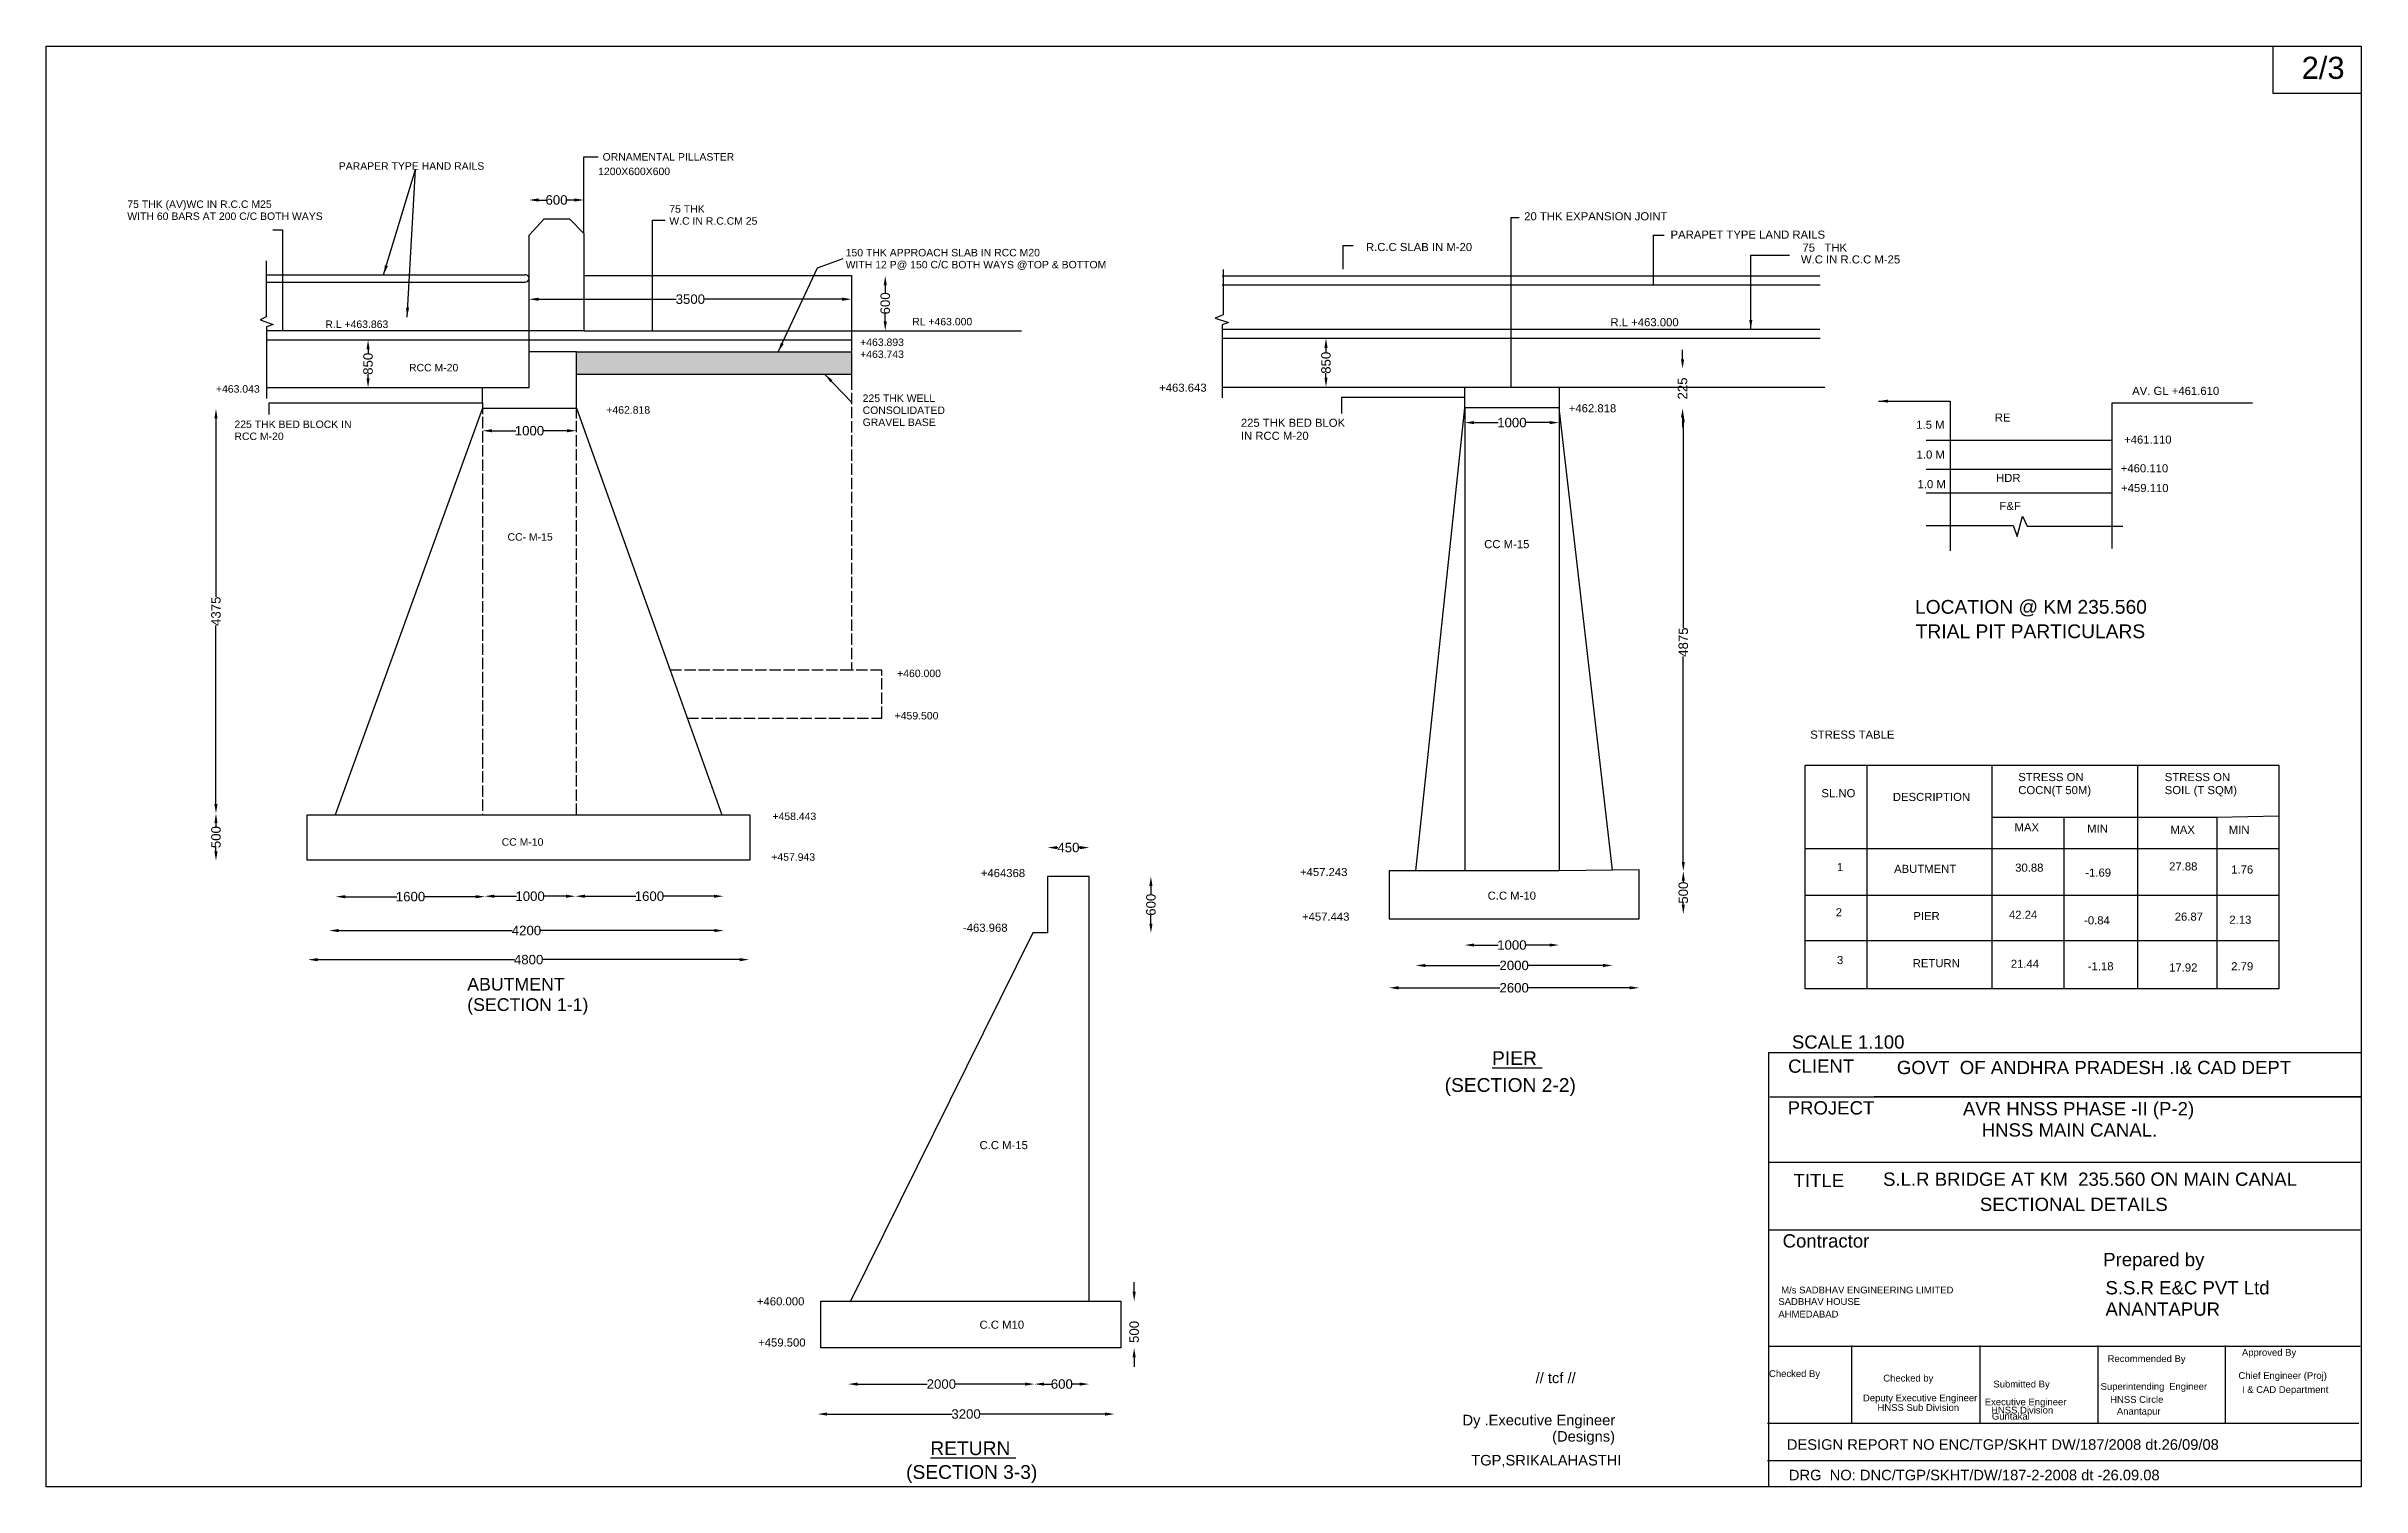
# Model space of a CAD drawing. Header units: inches. Extents: x 59801 to 96569, y -19298 to 3569.
import ezdxf

# ---------------------------------------------------------------- set-up
doc = ezdxf.new("R2010")
doc.units = ezdxf.units.IN
doc.header["$MEASUREMENT"] = 0
doc.linetypes.add('ACAD_ISO02W100', pattern=[15, 12, -3])
for name, color, linetype in [('DIMENSION', 7, 'Continuous'), ('DRAWING', 2, 'Continuous'), ('TEXT', 1, 'Continuous')]:
    doc.layers.add(name, color=color, linetype=linetype)
doc.styles.get("Standard").update_dxf_attribs({"font": 'arial.ttf'})
doc.dimstyles.get("Standard").update_dxf_attribs({"dimtxt": 150, "dimasz": 150, "dimexe": 0.18, "dimexo": 0.0625, "dimgap": 0.09, "dimtad": 0, "dimdec": 0, "dimzin": 0, "dimdsep": 46, "dimtxsty": 'Standard', "dimcen": 0.09, "dimse1": 1, "dimse2": 1, "dimadec": 0, "dimazin": 0, "dimtfac": 1, "dimtdec": 0, "dimtofl": 0, "dimtmove": 0, "dimatfit": 3, "dimfxl": 0, "dimtolj": 1, "dimtzin": 0, "dimarcsym": 0})

# ---------------------------------------------------------------- blocks, each defined once
blk = doc.blocks.new('*D1')
at = {"layer": 'Defpoints', "color": 0, "transparency": 16777216}
for p in [(64398, -9916), (66770, -9916), (66770, -9931)]:
    blk.add_point(p, dxfattribs=at)
at = {"layer": 'DIMENSION', "color": 0, "lineweight": -2, "transparency": 16777216}
for p, q in [((64548, -9931), (65367, -9931)), ((66620, -9931), (65801, -9931))]:
    blk.add_line(p, q, dxfattribs=at)
at = {"layer": 'DIMENSION', "color": 0, "transparency": 16777216}
for points in [[(64548, -9906), (64548, -9956), (64398, -9931)], [(66620, -9906), (66620, -9956), (66770, -9931)]]:
    blk.add_solid(points, dxfattribs=at)
at = {"layer": 'DIMENSION', "color": 0, "transparency": 16777216, "insert": (65584, -9931), "char_height": 150, "attachment_point": 5}
blk.add_mtext('\\A1;1600', dxfattribs=at)
blk = doc.blocks.new('*D2')
at = {"layer": 'Defpoints', "color": 0, "transparency": 16777216}
for p in [(68203, -9924), (66763, -9933), (68203, -9933)]:
    blk.add_point(p, dxfattribs=at)
at = {"layer": 'DIMENSION', "color": 0, "lineweight": -2, "transparency": 16777216}
for p, q in [((66913, -9924), (67266, -9924)), ((68053, -9924), (67700, -9924))]:
    blk.add_line(p, q, dxfattribs=at)
at = {"layer": 'DIMENSION', "color": 0, "transparency": 16777216}
for points in [[(66913, -9899), (66913, -9949), (66763, -9924)], [(68053, -9899), (68053, -9949), (68203, -9924)]]:
    blk.add_solid(points, dxfattribs=at)
at = {"layer": 'DIMENSION', "color": 0, "transparency": 16777216, "insert": (67483, -9924), "char_height": 150, "attachment_point": 5}
blk.add_mtext('\\A1;1000', dxfattribs=at)
blk = doc.blocks.new('*D3')
at = {"layer": 'Defpoints', "color": 0, "transparency": 16777216}
for p in [(70553, -9924), (68203, -9933), (70553, -9933)]:
    blk.add_point(p, dxfattribs=at)
at = {"layer": 'DIMENSION', "color": 0, "lineweight": -2, "transparency": 16777216}
for p, q in [((68353, -9924), (69161, -9924)), ((70403, -9924), (69595, -9924))]:
    blk.add_line(p, q, dxfattribs=at)
at = {"layer": 'DIMENSION', "color": 0, "transparency": 16777216}
for points in [[(68353, -9899), (68353, -9949), (68203, -9924)], [(70403, -9899), (70403, -9949), (70553, -9924)]]:
    blk.add_solid(points, dxfattribs=at)
at = {"layer": 'DIMENSION', "color": 0, "transparency": 16777216, "insert": (69378, -9924), "char_height": 150, "attachment_point": 5}
blk.add_mtext('\\A1;1600', dxfattribs=at)
blk = doc.blocks.new('*D4')
at = {"layer": 'Defpoints', "color": 0, "transparency": 16777216}
for p in [(64292, -10469), (64292, -10499), (70560, -10499)]:
    blk.add_point(p, dxfattribs=at)
at = {"layer": 'DIMENSION', "color": 0, "lineweight": -2, "transparency": 16777216}
for p, q in [((64442, -10469), (67199, -10469)), ((70410, -10469), (67653, -10469))]:
    blk.add_line(p, q, dxfattribs=at)
at = {"layer": 'DIMENSION', "color": 0, "transparency": 16777216}
for points in [[(64442, -10444), (64442, -10494), (64292, -10469)], [(70410, -10444), (70410, -10494), (70560, -10469)]]:
    blk.add_solid(points, dxfattribs=at)
at = {"layer": 'DIMENSION', "color": 0, "transparency": 16777216, "insert": (67426, -10469), "char_height": 150, "attachment_point": 5}
blk.add_mtext('\\A1;4200', dxfattribs=at)
blk = doc.blocks.new('*D5')
at = {"layer": 'Defpoints', "color": 0, "transparency": 16777216}
for p in [(63958, -10991), (70962, -10931), (70962, -10991)]:
    blk.add_point(p, dxfattribs=at)
at = {"layer": 'DIMENSION', "color": 0, "lineweight": -2, "transparency": 16777216}
for p, q in [((64108, -10931), (67233, -10931)), ((70812, -10931), (67687, -10931))]:
    blk.add_line(p, q, dxfattribs=at)
at = {"layer": 'DIMENSION', "color": 0, "transparency": 16777216}
for points in [[(64108, -10906), (64108, -10956), (63958, -10931)], [(70812, -10906), (70812, -10956), (70962, -10931)]]:
    blk.add_solid(points, dxfattribs=at)
at = {"layer": 'DIMENSION', "color": 0, "transparency": 16777216, "insert": (67460, -10931), "char_height": 150, "attachment_point": 5}
blk.add_mtext('\\A1;4800', dxfattribs=at)
blk = doc.blocks.new('*D6')
at = {"layer": 'Defpoints', "color": 0, "transparency": 16777216}
for p in [(62495, -8612), (62548, -8612), (62548, -9360)]:
    blk.add_point(p, dxfattribs=at)
at = {"layer": 'DIMENSION', "color": 0, "lineweight": -2, "transparency": 16777216}
for p, q in [((62495, -8762), (62495, -8820)), ((62495, -9210), (62495, -9151))]:
    blk.add_line(p, q, dxfattribs=at)
at = {"layer": 'DIMENSION', "color": 0, "transparency": 16777216}
for points in [[(62470, -8762), (62520, -8762), (62495, -8612)], [(62470, -9210), (62520, -9210), (62495, -9360)]]:
    blk.add_solid(points, dxfattribs=at)
at = {"layer": 'DIMENSION', "color": 0, "transparency": 16777216, "insert": (62495, -8986), "char_height": 150, "attachment_point": 5, "rotation": 90}
blk.add_mtext('\\A1;500', dxfattribs=at)
blk = doc.blocks.new('*D7')
at = {"layer": 'Defpoints', "color": 0, "transparency": 16777216}
for p in [(62495, -2188), (62495, -2188), (62495, -8612)]:
    blk.add_point(p, dxfattribs=at)
at = {"layer": 'DIMENSION', "color": 0, "lineweight": -2, "transparency": 16777216}
for p, q in [((62495, -2338), (62495, -5173)), ((62495, -8462), (62495, -5628))]:
    blk.add_line(p, q, dxfattribs=at)
at = {"layer": 'DIMENSION', "color": 0, "transparency": 16777216}
for points in [[(62470, -2338), (62520, -2338), (62495, -2188)], [(62470, -8462), (62520, -8462), (62495, -8612)]]:
    blk.add_solid(points, dxfattribs=at)
at = {"layer": 'DIMENSION', "color": 0, "transparency": 16777216, "insert": (62495, -5400), "char_height": 150, "attachment_point": 5, "rotation": 90}
blk.add_mtext('\\A1;4375', dxfattribs=at)
blk = doc.blocks.new('*D8')
at = {"layer": 'Defpoints', "color": 0, "transparency": 16777216}
for p in [(65014, -1092), (64910, -1850), (65014, -1850)]:
    blk.add_point(p, dxfattribs=at)
at = {"layer": 'DIMENSION', "color": 0, "lineweight": -2, "transparency": 16777216}
for p, q in [((64910, -1242), (64910, -1306)), ((64910, -1700), (64910, -1637))]:
    blk.add_line(p, q, dxfattribs=at)
at = {"layer": 'DIMENSION', "color": 0, "transparency": 16777216}
for points in [[(64885, -1242), (64935, -1242), (64910, -1092)], [(64885, -1700), (64935, -1700), (64910, -1850)]]:
    blk.add_solid(points, dxfattribs=at)
at = {"layer": 'DIMENSION', "color": 0, "transparency": 16777216, "insert": (64910, -1471), "char_height": 150, "attachment_point": 5, "rotation": 90}
blk.add_mtext('\\A1;850', dxfattribs=at)
blk = doc.blocks.new('*D9')
at = {"layer": 'Defpoints', "color": 0, "transparency": 16777216}
for p in [(67467, -446), (72588, -446), (72588, -446)]:
    blk.add_point(p, dxfattribs=at)
at = {"layer": 'DIMENSION', "color": 0, "lineweight": -2, "transparency": 16777216}
for p, q in [((67617, -446), (69804, -446)), ((72438, -446), (70251, -446))]:
    blk.add_line(p, q, dxfattribs=at)
at = {"layer": 'DIMENSION', "color": 0, "transparency": 16777216}
for points in [[(67617, -421), (67617, -471), (67467, -446)], [(72438, -421), (72438, -471), (72588, -446)]]:
    blk.add_solid(points, dxfattribs=at)
at = {"layer": 'DIMENSION', "color": 0, "transparency": 16777216, "insert": (70028, -446), "char_height": 150, "attachment_point": 5}
blk.add_mtext('\\A1;3500', dxfattribs=at)
blk = doc.blocks.new('*D10')
at = {"layer": 'Defpoints', "color": 0, "transparency": 16777216}
for p in [(66728, -2478), (68218, -2478), (68218, -2534)]:
    blk.add_point(p, dxfattribs=at)
at = {"layer": 'DIMENSION', "color": 0, "lineweight": -2, "transparency": 16777216}
for p, q in [((66878, -2534), (67256, -2534)), ((68068, -2534), (67689, -2534))]:
    blk.add_line(p, q, dxfattribs=at)
at = {"layer": 'DIMENSION', "color": 0, "transparency": 16777216}
for points in [[(66878, -2509), (66878, -2559), (66728, -2534)], [(68068, -2509), (68068, -2559), (68218, -2534)]]:
    blk.add_solid(points, dxfattribs=at)
at = {"layer": 'DIMENSION', "color": 0, "transparency": 16777216, "insert": (67473, -2534), "char_height": 150, "attachment_point": 5}
blk.add_mtext('\\A1;1000', dxfattribs=at)
blk = doc.blocks.new('*D11')
at = {"layer": 'Defpoints', "color": 0, "transparency": 16777216}
for p in [(68338, 1129), (67467, 573), (68338, 596)]:
    blk.add_point(p, dxfattribs=at)
at = {"layer": 'DIMENSION', "color": 0, "lineweight": -2, "transparency": 16777216}
for p, q in [((67617, 1129), (67737, 1129)), ((68188, 1129), (68069, 1129))]:
    blk.add_line(p, q, dxfattribs=at)
at = {"layer": 'DIMENSION', "color": 0, "transparency": 16777216}
for points in [[(67617, 1154), (67617, 1104), (67467, 1129)], [(68188, 1154), (68188, 1104), (68338, 1129)]]:
    blk.add_solid(points, dxfattribs=at)
at = {"layer": 'DIMENSION', "color": 0, "transparency": 16777216, "insert": (67903, 1129), "char_height": 150, "attachment_point": 5}
blk.add_mtext('\\A1;600', dxfattribs=at)
blk = doc.blocks.new('*D12')
at = {"layer": 'Defpoints', "color": 0, "transparency": 16777216}
for p in [(72931, -76), (73123, -76), (72931, -948)]:
    blk.add_point(p, dxfattribs=at)
at = {"layer": 'DIMENSION', "color": 0, "lineweight": -2, "transparency": 16777216}
for p, q in [((73123, -226), (73123, -346)), ((73123, -798), (73123, -678))]:
    blk.add_line(p, q, dxfattribs=at)
at = {"layer": 'DIMENSION', "color": 0, "transparency": 16777216}
for points in [[(73098, -226), (73148, -226), (73123, -76)], [(73098, -798), (73148, -798), (73123, -948)]]:
    blk.add_solid(points, dxfattribs=at)
at = {"layer": 'DIMENSION', "color": 0, "transparency": 16777216, "insert": (73123, -512), "char_height": 150, "attachment_point": 5, "rotation": 90}
blk.add_mtext('\\A1;600', dxfattribs=at)
blk = doc.blocks.new('*D13')
at = {"layer": 'Defpoints', "color": 0, "transparency": 16777216}
for p in [(82324, -2473), (83824, -2405), (83824, -2473)]:
    blk.add_point(p, dxfattribs=at)
at = {"layer": 'DIMENSION', "color": 0, "lineweight": -2, "transparency": 16777216}
for p, q in [((82474, -2405), (82858, -2405)), ((83674, -2405), (83291, -2405))]:
    blk.add_line(p, q, dxfattribs=at)
at = {"layer": 'DIMENSION', "color": 0, "transparency": 16777216}
for points in [[(82474, -2380), (82474, -2430), (82324, -2405)], [(83674, -2380), (83674, -2430), (83824, -2405)]]:
    blk.add_solid(points, dxfattribs=at)
at = {"layer": 'DIMENSION', "color": 0, "transparency": 16777216, "insert": (83074, -2405), "char_height": 150, "attachment_point": 5}
blk.add_mtext('\\A1;1000', dxfattribs=at)
blk = doc.blocks.new('*D14')
at = {"layer": 'Defpoints', "color": 0, "transparency": 16777216}
for p in [(80246, -1069), (80122, -1841), (80246, -1841)]:
    blk.add_point(p, dxfattribs=at)
at = {"layer": 'DIMENSION', "color": 0, "lineweight": -2, "transparency": 16777216}
for p, q in [((80122, -1219), (80122, -1289)), ((80122, -1691), (80122, -1621))]:
    blk.add_line(p, q, dxfattribs=at)
at = {"layer": 'DIMENSION', "color": 0, "transparency": 16777216}
for points in [[(80097, -1219), (80147, -1219), (80122, -1069)], [(80097, -1691), (80147, -1691), (80122, -1841)]]:
    blk.add_solid(points, dxfattribs=at)
at = {"layer": 'DIMENSION', "color": 0, "transparency": 16777216, "insert": (80122, -1455), "char_height": 150, "attachment_point": 5, "rotation": 90}
blk.add_mtext('\\A1;850', dxfattribs=at)
blk = doc.blocks.new('*D15')
at = {"layer": 'Defpoints', "color": 0, "transparency": 16777216}
for p in [(85773, -1548), (85773, -2178), (85784, -2178)]:
    blk.add_point(p, dxfattribs=at)
at = {"layer": 'DIMENSION', "color": 0, "lineweight": -2, "transparency": 16777216}
for p, q in [((85784, -1398), (85784, -1248)), ((85784, -2328), (85784, -2478))]:
    blk.add_line(p, q, dxfattribs=at)
at = {"layer": 'DIMENSION', "color": 0, "transparency": 16777216}
for points in [[(85759, -1398), (85809, -1398), (85784, -1548)], [(85759, -2328), (85809, -2328), (85784, -2178)]]:
    blk.add_solid(points, dxfattribs=at)
at = {"layer": 'DIMENSION', "color": 0, "transparency": 16777216, "insert": (85784, -1863), "char_height": 150, "attachment_point": 5, "rotation": 90}
blk.add_mtext('\\A1;225', dxfattribs=at)
blk = doc.blocks.new('*D16')
at = {"layer": 'Defpoints', "color": 0, "transparency": 16777216}
for p in [(85796, -2253), (85796, -9528), (85796, -9528)]:
    blk.add_point(p, dxfattribs=at)
at = {"layer": 'DIMENSION', "color": 0, "lineweight": -2, "transparency": 16777216}
for p, q in [((85796, -2403), (85796, -5663)), ((85796, -9378), (85796, -6118))]:
    blk.add_line(p, q, dxfattribs=at)
at = {"layer": 'DIMENSION', "color": 0, "transparency": 16777216}
for points in [[(85771, -2403), (85821, -2403), (85796, -2253)], [(85771, -9378), (85821, -9378), (85796, -9528)]]:
    blk.add_solid(points, dxfattribs=at)
at = {"layer": 'DIMENSION', "color": 0, "transparency": 16777216, "insert": (85796, -5890), "char_height": 150, "attachment_point": 5, "rotation": 90}
blk.add_mtext('\\A1;4875', dxfattribs=at)
blk = doc.blocks.new('*D17')
at = {"layer": 'Defpoints', "color": 0, "transparency": 16777216}
for p in [(85796, -9528), (85796, -10208), (85796, -10208)]:
    blk.add_point(p, dxfattribs=at)
at = {"layer": 'DIMENSION', "color": 0, "lineweight": -2, "transparency": 16777216}
for p, q in [((85796, -9678), (85796, -9702)), ((85796, -10058), (85796, -10034))]:
    blk.add_line(p, q, dxfattribs=at)
at = {"layer": 'DIMENSION', "color": 0, "transparency": 16777216}
for points in [[(85771, -9678), (85821, -9678), (85796, -9528)], [(85771, -10058), (85821, -10058), (85796, -10208)]]:
    blk.add_solid(points, dxfattribs=at)
at = {"layer": 'DIMENSION', "color": 0, "transparency": 16777216, "insert": (85796, -9868), "char_height": 150, "attachment_point": 5, "rotation": 90}
blk.add_mtext('\\A1;500', dxfattribs=at)
blk = doc.blocks.new('*D18')
at = {"layer": 'Defpoints', "color": 0, "transparency": 16777216}
for p in [(82324, -9523), (83824, -9523), (83824, -10699)]:
    blk.add_point(p, dxfattribs=at)
at = {"layer": 'DIMENSION', "color": 0, "lineweight": -2, "transparency": 16777216}
for p, q in [((82474, -10699), (82858, -10699)), ((83674, -10699), (83291, -10699))]:
    blk.add_line(p, q, dxfattribs=at)
at = {"layer": 'DIMENSION', "color": 0, "transparency": 16777216}
for points in [[(82474, -10674), (82474, -10724), (82324, -10699)], [(83674, -10674), (83674, -10724), (83824, -10699)]]:
    blk.add_solid(points, dxfattribs=at)
at = {"layer": 'DIMENSION', "color": 0, "transparency": 16777216, "insert": (83074, -10699), "char_height": 150, "attachment_point": 5}
blk.add_mtext('\\A1;1000', dxfattribs=at)
blk = doc.blocks.new('*D19')
at = {"layer": 'Defpoints', "color": 0, "transparency": 16777216}
for p in [(81548, -9523), (84672, -9511), (84672, -11023)]:
    blk.add_point(p, dxfattribs=at)
at = {"layer": 'DIMENSION', "color": 0, "lineweight": -2, "transparency": 16777216}
for p, q in [((81698, -11023), (82885, -11023)), ((84522, -11023), (83335, -11023))]:
    blk.add_line(p, q, dxfattribs=at)
at = {"layer": 'DIMENSION', "color": 0, "transparency": 16777216}
for points in [[(81698, -10998), (81698, -11048), (81548, -11023)], [(84522, -10998), (84522, -11048), (84672, -11023)]]:
    blk.add_solid(points, dxfattribs=at)
at = {"layer": 'DIMENSION', "color": 0, "transparency": 16777216, "insert": (83110, -11023), "char_height": 150, "attachment_point": 5}
blk.add_mtext('\\A1;2000', dxfattribs=at)
blk = doc.blocks.new('*D20')
at = {"layer": 'Defpoints', "color": 0, "transparency": 16777216}
for p in [(81124, -10281), (85096, -10281), (81124, -11378)]:
    blk.add_point(p, dxfattribs=at)
at = {"layer": 'DIMENSION', "color": 0, "lineweight": -2, "transparency": 16777216}
for p, q in [((81274, -11378), (82885, -11378)), ((84946, -11378), (83335, -11378))]:
    blk.add_line(p, q, dxfattribs=at)
at = {"layer": 'DIMENSION', "color": 0, "transparency": 16777216}
for points in [[(81274, -11353), (81274, -11403), (81124, -11378)], [(84946, -11353), (84946, -11403), (85096, -11378)]]:
    blk.add_solid(points, dxfattribs=at)
at = {"layer": 'DIMENSION', "color": 0, "transparency": 16777216, "insert": (83110, -11378), "char_height": 150, "attachment_point": 5}
blk.add_mtext('\\A1;2600', dxfattribs=at)
blk = doc.blocks.new('*D21')
at = {"layer": 'Defpoints', "color": 0, "transparency": 16777216}
for p in [(76362, -9152), (75702, -9612), (76362, -9612)]:
    blk.add_point(p, dxfattribs=at)
at = {"layer": 'DIMENSION', "color": 0, "lineweight": -2, "transparency": 16777216}
for p, q in [((75852, -9152), (75864, -9152)), ((76212, -9152), (76201, -9152))]:
    blk.add_line(p, q, dxfattribs=at)
at = {"layer": 'DIMENSION', "color": 0, "transparency": 16777216}
for points in [[(75852, -9127), (75852, -9177), (75702, -9152)], [(76212, -9127), (76212, -9177), (76362, -9152)]]:
    blk.add_solid(points, dxfattribs=at)
at = {"layer": 'DIMENSION', "color": 0, "transparency": 16777216, "insert": (76032, -9152), "char_height": 150, "attachment_point": 5}
blk.add_mtext('\\A1;450', dxfattribs=at)
blk = doc.blocks.new('*D22')
at = {"layer": 'Defpoints', "color": 0, "transparency": 16777216}
for p in [(76862, -16352), (76747, -17095), (77076, -17095)]:
    blk.add_point(p, dxfattribs=at)
at = {"layer": 'DIMENSION', "color": 0, "lineweight": -2, "transparency": 16777216}
for p, q in [((77076, -16202), (77076, -16052)), ((77076, -17245), (77076, -17395))]:
    blk.add_line(p, q, dxfattribs=at)
at = {"layer": 'DIMENSION', "color": 0, "transparency": 16777216}
for points in [[(77051, -16202), (77101, -16202), (77076, -16352)], [(77051, -17245), (77101, -17245), (77076, -17095)]]:
    blk.add_solid(points, dxfattribs=at)
at = {"layer": 'DIMENSION', "color": 0, "transparency": 16777216, "insert": (77076, -16841), "char_height": 150, "attachment_point": 5, "rotation": 90}
blk.add_mtext('\\A1;500', dxfattribs=at)
blk = doc.blocks.new('*D23')
at = {"layer": 'Defpoints', "color": 0, "transparency": 16777216}
for p in [(75492, -17601), (76362, -17601), (75492, -17669)]:
    blk.add_point(p, dxfattribs=at)
at = {"layer": 'DIMENSION', "color": 0, "lineweight": -2, "transparency": 16777216}
for p, q in [((75642, -17669), (75761, -17669)), ((76212, -17669), (76093, -17669))]:
    blk.add_line(p, q, dxfattribs=at)
at = {"layer": 'DIMENSION', "color": 0, "transparency": 16777216}
for points in [[(75642, -17644), (75642, -17694), (75492, -17669)], [(76212, -17644), (76212, -17694), (76362, -17669)]]:
    blk.add_solid(points, dxfattribs=at)
at = {"layer": 'DIMENSION', "color": 0, "transparency": 16777216, "insert": (75927, -17669), "char_height": 150, "attachment_point": 5}
blk.add_mtext('\\A1;600', dxfattribs=at)
blk = doc.blocks.new('*D24')
at = {"layer": 'Defpoints', "color": 0, "transparency": 16777216}
for p in [(72536, -17669), (72536, -17669), (75492, -17669)]:
    blk.add_point(p, dxfattribs=at)
at = {"layer": 'DIMENSION', "color": 0, "lineweight": -2, "transparency": 16777216}
for p, q in [((72686, -17669), (73789, -17669)), ((75342, -17669), (74239, -17669))]:
    blk.add_line(p, q, dxfattribs=at)
at = {"layer": 'DIMENSION', "color": 0, "transparency": 16777216}
for points in [[(72686, -17644), (72686, -17694), (72536, -17669)], [(75342, -17644), (75342, -17694), (75492, -17669)]]:
    blk.add_solid(points, dxfattribs=at)
at = {"layer": 'DIMENSION', "color": 0, "transparency": 16777216, "insert": (74014, -17669), "char_height": 150, "attachment_point": 5}
blk.add_mtext('\\A1;2000', dxfattribs=at)
blk = doc.blocks.new('*D25')
at = {"layer": 'Defpoints', "color": 0, "transparency": 16777216}
for p in [(72050, -18119), (76763, -18119), (76763, -18145)]:
    blk.add_point(p, dxfattribs=at)
at = {"layer": 'DIMENSION', "color": 0, "lineweight": -2, "transparency": 16777216}
for p, q in [((72200, -18145), (74183, -18145)), ((76613, -18145), (74630, -18145))]:
    blk.add_line(p, q, dxfattribs=at)
at = {"layer": 'DIMENSION', "color": 0, "transparency": 16777216}
for points in [[(72200, -18120), (72200, -18170), (72050, -18145)], [(76613, -18120), (76613, -18170), (76763, -18145)]]:
    blk.add_solid(points, dxfattribs=at)
at = {"layer": 'DIMENSION', "color": 0, "transparency": 16777216, "insert": (74406, -18145), "char_height": 150, "attachment_point": 5}
blk.add_mtext('\\A1;3200', dxfattribs=at)
blk = doc.blocks.new('*D27')
at = {"layer": 'Defpoints', "color": 0, "transparency": 16777216}
for p in [(75702, -9612), (75702, -10507), (77342, -10507)]:
    blk.add_point(p, dxfattribs=at)
at = {"layer": 'TEXT', "color": 0, "lineweight": -2, "transparency": 16777216}
for p, q in [((77342, -9762), (77342, -9893)), ((77342, -10357), (77342, -10225))]:
    blk.add_line(p, q, dxfattribs=at)
at = {"layer": 'TEXT', "color": 0, "transparency": 16777216}
for points in [[(77317, -9762), (77367, -9762), (77342, -9612)], [(77317, -10357), (77367, -10357), (77342, -10507)]]:
    blk.add_solid(points, dxfattribs=at)
at = {"layer": 'TEXT', "color": 0, "transparency": 16777216, "insert": (77342, -10059), "char_height": 150, "attachment_point": 5, "rotation": 90}
blk.add_mtext('\\A1;600', dxfattribs=at)

msp = doc.modelspace()

# ---------------------------------------------------------------- hatches: boundary and pattern name
at = {"layer": 'DRAWING'}
h = msp.add_hatch(dxfattribs=at)
h.set_pattern_fill('DOTS', color=0, scale=500, style=0)
h.paths.add_polyline_path([(72587.9, -1638.6), (72587.9, -1281.6), (68217.9, -1281.6), (68217.9, -1638.6)])

# ---------------------------------------------------------------- linework, layer by layer
at = {"layer": 'DRAWING', "color": 0}
for points in [[(68338, 596.3), (68338, 1814.7), (68565.6, 1814.7)], [(63295.4, -1850), (67467.5, -1850), (67467.5, 572.8), (67706.9, 828.7), (68110.6, 828.7), (68338, 596.3), (68338, -947.7), (63295.4, -947.7)], [(69425.1, -947.7), (69425.1, 808.5), (69628.4, 808.5)], [(83189.7, 847), (83059.7, 847), (83059.7, -1840.6)], [(63397.7, 657.2), (63552.4, 657.2), (63552.4, -947.7)], [(80396.2, 28.8), (80396.2, 405.1), (80551.4, 405.1)], [(85323.7, -221), (85323.7, 568.9), (85493.8, 568.9)], [(63292, 165.6), (63292, -723.6), (63194.8, -772.3), (63401.6, -848.5), (63295.4, -883.7), (63295.4, -2024.5)], [(78488.8, 23.2), (78488.8, -693.5), (78362.7, -746.8), (78572.6, -813.3), (78471.5, -854.2), (78471.5, -2011.6)], [(63292, -57.4), (67407.2, -57.4)], [(63292, -173.1), (67407.2, -173.1)], [(68338, -68.5), (72587.9, -68.5), (72587.9, -1705.5)], [(78471.5, -75.5), (87965.5, -75.5)], [(87971.3, -221), (78471.5, -221)], [(63295.4, -1092.5), (72587.9, -1092.5)], [(68338, -947.7), (75286.9, -947.7)], [(78471.5, -923.7), (87965.5, -923.7)], [(87971.3, -1069.1), (78471.5, -1069.1)], [(68217.9, -2342.3), (68217.9, -1281.6), (67467.5, -1281.6)], [(68217.9, -1281.6), (72587.9, -1281.6)], [(72587.9, -1638.6), (68217.9, -1638.6)], [(63340.1, -2274.1), (63340.1, -2088.9), (66727.5, -2088.9), (66727.5, -1850)], [(66727.5, -2174.8), (64386.5, -8633.9)], [(66727.5, -2174.8), (68217.9, -2174.8), (69706.1, -6337), (70530.1, -8633.9)], [(78471.5, -1840.6), (88040.9, -1840.6)], [(82324.5, -2005.8), (80365.8, -2005.8), (80365.8, -2261.1)], [(83824.2, -1840.6), (83824.2, -9523.3), (81124.4, -9523.3), (81124.4, -10280.6), (85095.9, -10280.6), (85095.9, -9505.2), (83824.2, -9523.3)], [(81548, -9523.3), (82324.5, -2171)], [(83824.2, -2171), (82324.5, -2171), (82324.5, -1840.6)], [(82324.5, -2171), (82324.5, -9523.3)], [(84671.5, -9511.3), (83824.2, -2171)], [(92607, -4401.9), (92607, -2091.9), (94836.3, -2091.9)], [(89654.6, -2682.1), (92607, -2682.1)], [(89654.6, -3143.4), (92607, -3143.4)], [(89654.6, -3520.8), (92607, -3520.8)], [(89655.2, -4038.8), (91032.8, -4038.8), (91096.8, -4210.4), (91184.4, -3890.8), (91255.1, -4048.9), (92776.4, -4048.9)], [(70972.4, -8633.9), (70972.4, -9349.9), (63942.1, -9349.9), (63942.1, -8633.9)], [(63948.4, -8633.9), (70972.4, -8633.9)], [(76362.4, -16351.8), (76362.4, -9612.2), (75702, -9612.2), (75702, -10506.7), (75465.9, -10506.7), (72570.6, -16351.8)]]:
    msp.add_lwpolyline(points, dxfattribs=at)
at = {"layer": 'DRAWING', "color": 0, "linetype": 'ACAD_ISO02W100', "ltscale": 15}
for points in [[(72587.9, -1705.5), (72587.9, -6337), (69706.1, -6337)], [(66727.5, -2088.9), (66727.5, -8633.9)], [(68217.9, -8633.9), (68217.9, -2342.3)], [(69977.9, -7094.5), (73066.2, -7094.5), (73066.2, -6336), (72587.9, -6336)]]:
    msp.add_lwpolyline(points, dxfattribs=at)
at = {"layer": 'DRAWING', "color": 0}
msp.add_lwpolyline([(72100.8, -16351.8), (76861.9, -16351.8), (76861.9, -17094.8), (72100.8, -17094.8)], close=True, dxfattribs=at)
msp.add_arc((67409.6, -115.2), 57.9, 267.57275, 92.42725, dxfattribs=at)
at = {"layer": 'TEXT', "color": 0}
for points in [[(96559.1, -19297.7), (59800.7, -19297.7), (59800.7, 3568.9), (96559.1, 3568.9)], [(87733.3, -7845), (95251.3, -7845), (95251.3, -11394.8), (87733.3, -11394.8)], [(87153, -12405.5), (96559.1, -12405.5), (96559.1, -19297.7), (87153, -19297.7)]]:
    msp.add_lwpolyline(points, close=True, dxfattribs=at)
for points in [[(95156.8, 3568.9), (95156.8, 2826.3), (96559.1, 2826.3)], [(88710.2, -7845), (88710.2, -11394.8)], [(90694.9, -7845), (90694.9, -11394.8)], [(93007.1, -7845), (93007.1, -11394.8)], [(95251.3, -8653.6), (94266.5, -8674.5), (90694.9, -8674.5)], [(91839.9, -8674.5), (91839.9, -11394.8)], [(94266.5, -8674.5), (94266.5, -11394.8)], [(87733.3, -9166.5), (95251.3, -9166.5)], [(87733.3, -9906.6), (95251.3, -9906.6)], [(87733.3, -10627.6), (95251.3, -10627.6)], [(87172.4, -13110.1), (96558, -13110.1)], [(96558, -13110.1), (88828.2, -13110.1)], [(87159, -14148.4), (96544.6, -14148.4)], [(87159, -15218.8), (96544.6, -15218.8)], [(87159, -17066.5), (96544.6, -17066.5)], [(88466.3, -17054.4), (88466.3, -18289.7)], [(90505.3, -17054.4), (90505.3, -18289.7)], [(92376.5, -17054.4), (92376.5, -18289.7)], [(94402.6, -17054.4), (94402.6, -18289.7)], [(87130.8, -18289.7), (96524.8, -18289.7)], [(87130.6, -18880), (96568.8, -18880)]]:
    msp.add_lwpolyline(points, dxfattribs=at)

# ---------------------------------------------------------------- texts
for s, height, p in [('2/3', 350.87, (95615.5, 3052.1)), ('ORNAMENTAL PILLASTER', 118.621, (68634.8, 1754.7)), ('PARAPER TYPE HAND RAILS ', 118.621, (64444.9, 1609.2)), ('1200X600X600', 118.621, (68563.8, 1524.3)), ('75 THK (AV)WC IN R.C.C M25 ', 118.621, (61086.8, 1003.1)), ('WITH 60 BARS AT 200 C/C BOTH WAYS', 118.621, (61086.8, 812.5)), ('W.C IN R.C.CM 25', 118.621, (69693.7, 737)), ('75 THK ', 118.62, (69693.7, 927.5)), ('20 THK EXPANSION JOINT', 128.498, (83269.1, 806.4)), ('R.C.C SLAB IN M-20', 128.498, (80756.4, 318.3)), ('PARAPET TYPE LAND RAILS ', 128.498, (85593.7, 515.3)), ('                                          75   THK ', 128.498, (85593.7, 308.9)), ('WITH 12 P@ 150 C/C BOTH WAYS @TOP & BOTTOM', 118.621, (72494.6, 43.8)), ('150 THK APPROACH SLAB IN RCC M20', 118.621, (72494.6, 234.4)), ('W.C IN R.C.C M-25', 128.498, (87664.3, 121.7)), ('R.L +463.863', 118.621, (64231.8, -902.2)), ('+463.893', 118.62, (72724, -1188.6)), ('RL +463.000', 118.621, (73550.8, -861.3)), ('R.L +463.000', 128.498, (84639.4, -875.5)), ('+463.743', 118.62, (72724, -1379.2)), ('+463.043', 118.62, (62494.1, -1929.5)), ('RCC M-20', 118.62, (65560.5, -1591.3)), ('+463.643', 128.5, (77472.6, -1914.8)), ('AV. GL +461.610', 128.498, (92924.3, -1965.7)), ('+462.818', 118.62, (68693.5, -2263.1)), ('225 THK WELL ', 118.621, (72764, -2077.3)), ('CONSOLIDATED', 118.621, (72764, -2267.9)), ('+462.818', 128.5, (83977.6, -2241.4)), ('225 THK BED BLOCK IN ', 118.621, (62788, -2491.1)), ('RCC M-20 ', 118.62, (62788, -2681.6)), ('GRAVEL BASE', 118.621, (72764, -2458.4)), ('225 THK BED BLOK', 128.498, (78769.8, -2471.7)), ('IN RCC M-20', 128.498, (78769.8, -2678.2)), ('1.5 M', 128.5, (89495.9, -2502.6)), ('RE', 128.5, (90742.7, -2388.9)), ('1.0 M', 128.5, (89500.8, -2977)), ('+461.110', 128.5, (92796.5, -2739)), ('HDR', 128.5, (90762.5, -3347.7)), ('+460.110', 128.5, (92742.9, -3194.4)), ('1.0 M ', 128.5, (89515.7, -3446.5)), ('F&F', 128.5, (90816.9, -3792.5)), ('+459.110', 128.5, (92747.8, -3507.7)), ('CC- M-15', 118.62, (67124.5, -4279.1)), ('CC M-15', 128.5, (82634, -4398.5)), ('LOCATION @ KM 235.560', 218.334, (89475, -5439.3)), ('TRIAL PIT PARTICULARS', 218.334, (89486.9, -5827.2)), ('+460.000', 118.62, (73311.8, -6445.5)), ('+459.500', 118.62, (73271.9, -7117.2)), ('STRESS TABLE', 128.498, (87811.9, -7422.3)), ('STRESS ON ', 128.5, (91115.2, -8096.5)), ('STRESS ON ', 128.5, (93441.8, -8096.5)), ('SL.NO ', 128.5, (87989.9, -8352.6)), ('DESCRIPTION ', 128.498, (89123.7, -8411.7)), ('COCN(T 50M)', 128.498, (91115.2, -8303)), ('SOIL (T SQM)', 128.498, (93441.8, -8303)), ('+458.443', 118.62, (71331.9, -8714.9)), ('MAX', 128.5, (91056, -8894.2)), ('MIN', 128.5, (92209.5, -8913.9)), ('MAX', 128.5, (93530.6, -8933.6)), ('MIN', 128.5, (94457.3, -8933.6)), ('CC M-10', 118.62, (67031.9, -9121.9)), ('+457.943', 118.62, (71313.6, -9361.1)), ('+464368', 128.5, (74640.3, -9620.1)), ('+457.243', 128.5, (79708.7, -9603.7)), ('1', 128.5, (88236.4, -9524.4)), ('ABUTMENT ', 128.5, (89143.4, -9554)), ('30.88', 128.5, (91065.9, -9534.3)), ('-1.69', 128.5, (92179.9, -9613.1)), ('27.88', 128.5, (93510.9, -9514.6)), ('1.76', 128.5, (94496.7, -9563.8)), ('C.C M-10', 128.5, (82688.5, -9979.2)), ('+457.443', 128.5, (79741.1, -10312)), ('2', 128.5, (88216.7, -10243.3)), ('PIER', 128.5, (89449, -10302.4)), ('42.24', 128.5, (90967.3, -10282.7)), ('-0.84', 128.5, (92160.2, -10371.3)), ('26.87', 128.5, (93599.6, -10312.3)), ('2.13', 128.5, (94467.2, -10361.5)), ('-463.968', 128.5, (74357.1, -10488.3)), ('3', 128.5, (88236.4, -11001.6)), ('RETURN', 128.5, (89439.2, -11050.8)), ('21.44', 128.5, (90996.9, -11060.7)), ('-1.18', 128.5, (92219.3, -11100.1)), ('17.92', 128.5, (93510.9, -11119.8)), ('2.79', 128.5, (94496.7, -11100.1)), ('ABUTMENT ', 201.55, (66484.9, -11421.4)), ('(SECTION 1-1)', 201.551, (66484.9, -11745.2)), ('SCALE 1.100', 211.171, (87520.4, -12343.7)), ('%%UPIER ', 218.33, (82759.1, -12603.5)), ('(SECTION 2-2)', 218.334, (82006.1, -13030)), ('CLIENT ', 211.17, (87460.6, -12726.9)), ('GOVT  OF ANDHRA PRADESH .I& CAD DEPT', 211.171, (89187.1, -12748.6)), ('PROJECT', 211.17, (87453.2, -13389)), ('AVR HNSS PHASE -II (P-2)', 211.171, (90236.7, -13402.4)), ('HNSS MAIN CANAL.', 211.171, (90535.2, -13739.9)), ('C.C M-15', 128.5, (74620.1, -13939.2)), ('TITLE ', 211.17, (87545.7, -14542.6)), ('S.L.R BRIDGE AT KM  235.560 ON MAIN CANAL', 211.171, (88968.4, -14521.6)), ('SECTIONAL DETAILS', 211.171, (90505.4, -14921.2)), ('Contractor', 211.17, (87372.9, -15501)), ('Prepared by', 211.171, (92464.1, -15797.4)), ('M/s SADBHAV ENGINEERING LIMITED', 107.727, (87350.9, -16229.7)), ('S.S.R E&C PVT Ltd', 211.171, (92500, -16245)), ('+460.000', 128.5, (71084.8, -16419.7)), ('AHMEDABAD', 107.73, (87306, -16612.5)), ('SADBHAV HOUSE', 107.727, (87306, -16412)), ('ANANTAPUR', 211.17, (92500, -16584.3)), ('C.C M10', 128.5, (74619.9, -16790.3)), ('+459.500', 128.5, (71104.3, -17073.2)), ('Recommended By', 107.727, (92534.2, -17319.4)), ('Approved By', 107.727, (94667.5, -17219.4)), ('// tcf //', 167.05, (83451.2, -17654.1)), ('Checked By', 107.73, (87157.1, -17556.1)), ('Checked by', 107.73, (88971.8, -17629)), ('Submitted By', 107.727, (90720.4, -17722.8)), ('Superintending ', 107.727, (92422.8, -17759.6)), ('Engineer', 107.73, (93511.7, -17759.6)), ('Chief Engineer (Proj)', 107.727, (94611.3, -17587.5)), ('Deputy Executive Engineer', 107.727, (88649.3, -17942.3)), ('HNSS Sub Division', 107.727, (88879.7, -18095.5)), (' Executive Engineer', 107.727, (90541.4, -18006.1)), ('HNSS Circle', 107.727, (92574.7, -17967)), ('I & CAD Department', 107.727, (94667.5, -17809.9)), ('Dy .Executive Engineer', 167.048, (82289.5, -18323.8)), ('HNSS Division', 107.727, (90683.6, -18136)), ('Guntakal', 107.73, (90695.8, -18233.4)), ('Anantapur', 107.73, (92681.1, -18154.2)), ('%%URETURN ', 218.33, (73839.2, -18796.4)), ('(Designs)', 167.05, (83713.3, -18582.4)), ('DESIGN REPORT NO ENC/TGP/SKHT DW/187/2008 dt.26/09/08', 167.048, (87440.3, -18711.8)), ('(SECTION 3-3)', 218.334, (73453.6, -19174.2)), ('TGP,SRIKALAHASTHI', 167.048, (82427.8, -18961.1)), ('DRG  NO: DNC/TGP/SKHT/DW/187-2-2008 dt -26.09.08', 167.048, (87472.6, -19196.7))]:
    msp.add_text(s, height=height, dxfattribs=at).set_placement(p)

# ---------------------------------------------------------------- dimensions: what is measured, and where the dimension line sits
at = {"layer": 'DIMENSION', "color": 0}
for base, p1, p2, text, picture, middle in [((68338, 1128.9), (67467.5, 572.8), (68338, 596.3), '600', '*D11', (67902.7, 1128.9)), ((72587.9, -445.9), (67467.5, -445.9), (72587.9, -445.9), '3500', '*D9', (70027.7, -445.9)), ((68217.9, -2534), (66727.5, -2478.2), (68217.9, -2478.2), '1000', '*D10', (67472.7, -2534)), ((83824.2, -2404.6), (82324.5, -2473.2), (83824.2, -2473.2), '1000', '*D13', (83074.3, -2404.6)), ((76362.4, -9151.8), (75702, -9612.2), (76362.4, -9612.2), '450', '*D21', (76032.2, -9151.8)), ((84671.5, -11023.3), (81548, -9523.3), (84671.5, -9511.3), '2000', '*D19', (83109.8, -11023.3)), ((83824.2, -10699.4), (82324.5, -9523.3), (83824.2, -9523.3), '1000', '*D18', (83074.3, -10699.4)), ((66770.4, -9931.4), (64398, -9916.3), (66770.4, -9916.3), '1600', '*D1', (65584.2, -9931.4)), ((68203, -9924), (66763, -9932.7), (68203, -9932.7), '1000', '*D2', (67483, -9924)), ((70552.7, -9923.8), (68203, -9932.7), (70552.7, -9932.7), '1600', '*D3', (69377.8, -9923.8)), ((81124.4, -11377.6), (85095.9, -10280.6), (81124.4, -10280.6), '2600', '*D20', (83110.2, -11377.6)), ((64291.8, -10469), (70560.3, -10499.3), (64291.8, -10499.3), '4200', '*D4', (67426.1, -10469)), ((70962, -10930.8), (63958.3, -10991.4), (70962, -10991.4), '4800', '*D5', (67460.2, -10930.8)), ((72536, -17669), (75492.3, -17669), (72536, -17669), '2000', '*D24', (74014.2, -17669)), ((75492.3, -17669), (76362.4, -17600.8), (75492.3, -17600.8), '600', '*D23', (75927.3, -17669)), ((76762.7, -18144.5), (72050.1, -18118.7), (76762.7, -18118.7), '3200', '*D25', (74406.4, -18144.5))]:
    dim = msp.add_linear_dim(base=base, p1=p1, p2=p2, text=text, dimstyle='Standard', dxfattribs=at)
    dim.commit()
    dim.dimension.update_dxf_attribs({"geometry": picture, "text_midpoint": middle})
for base, p1, p2, text, picture, middle in [((73122.5, -75.9), (72930.8, -947.7), (72930.8, -75.9), '600', '*D12', (73122.5, -511.8)), ((64910.2, -1850), (65013.6, -1092.5), (65013.6, -1850), '850', '*D8', (64910.2, -1471.2)), ((80122.2, -1840.6), (80246.2, -1069.1), (80246.2, -1840.6), '850', '*D14', (80122.2, -1454.9)), ((85783.8, -2177.7), (85773.4, -1548.3), (85773.4, -2177.7), '225', '*D15', (85783.8, -1863)), ((62495.4, -2188.1), (62495.2, -8612.2), (62495.2, -2188.1), '4375', '*D7', (62495.4, -5400.2)), ((85796.3, -9528), (85796.3, -2252.7), (85796.3, -9528), '4875', '*D16', (85796.3, -5890.3)), ((62495.4, -8612.2), (62548.1, -9359.5), (62548.1, -8612.2), '500', '*D6', (62495.4, -8985.9)), ((85796.1, -10208), (85796.3, -9528), (85796.3, -10208), '500', '*D17', (85796.1, -9868))]:
    dim = msp.add_linear_dim(base=base, p1=p1, p2=p2, angle=90, text=text, dimstyle='Standard', dxfattribs=at)
    dim.commit()
    dim.dimension.update_dxf_attribs({"geometry": picture, "text_midpoint": middle})
dim = msp.add_linear_dim(base=(77075.6, -17094.8), p1=(76861.9, -16351.8), p2=(76747.2, -17094.8), angle=90, text='500', dimstyle='Standard', dxfattribs=at)
dim.commit()
dim.dimension.update_dxf_attribs({"geometry": '*D22', "text_midpoint": (77075.6, -16841.4), "dimtype": 160})
at = {"layer": 'TEXT'}
dim = msp.add_linear_dim(base=(77341.7, -10506.7), p1=(75702, -9612.2), p2=(75702, -10506.7), angle=90, text='600', dimstyle='Standard', dxfattribs=at)
dim.commit()
dim.dimension.update_dxf_attribs({"geometry": '*D27', "text_midpoint": (77341.7, -10059.4)})

# ---------------------------------------------------------------- leaders
at = {"layer": 'DIMENSION', "color": 0}
for points in [[(65157, -57.4), (65664.8, 1614.7)], [(65528.7, -730.5), (65664.8, 1614.7)], [(71424.6, -1281.6), (72049.4, 54.4), (72456, 203)], [(72165, -1638.6), (72587.9, -2080.1)]]:
    msp.add_leader(points, dimstyle='Standard', override={"dimgap": 0.09, "dimtad": 0}, dxfattribs=at)
at = {"layer": 'DRAWING', "color": 0}
for points in [[(86867.5, -923.7), (86867.5, 250.9), (87482.4, 250.9)], [(88897.1, -2064.1), (90035.3, -2064.1), (90035.3, -4442)]]:
    msp.add_leader(points, dimstyle='Standard', override={"dimgap": 0.09, "dimtad": 0}, dxfattribs=at)

doc.saveas('drawing.dxf')
